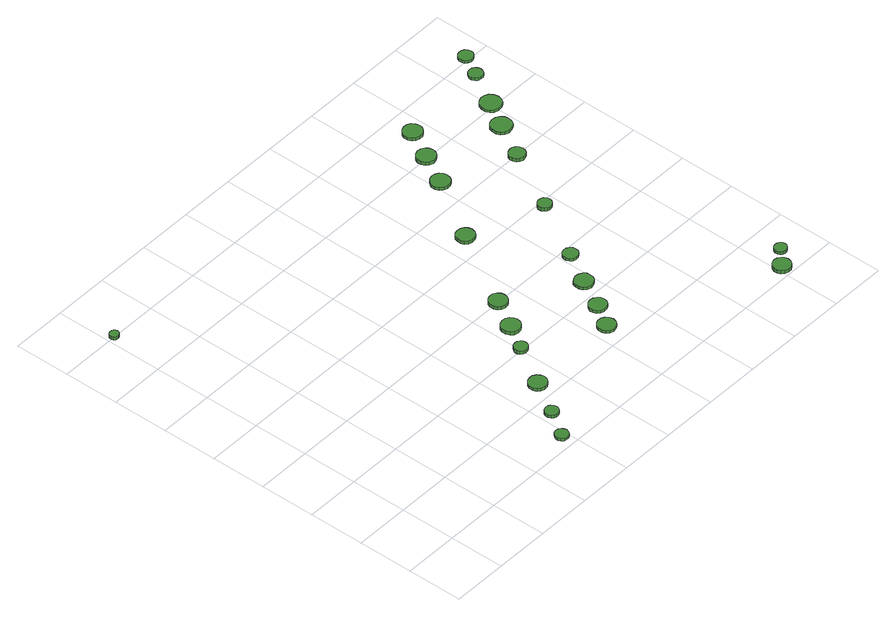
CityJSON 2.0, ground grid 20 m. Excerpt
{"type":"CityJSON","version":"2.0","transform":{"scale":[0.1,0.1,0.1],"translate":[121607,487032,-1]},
"CityObjects":{
"tree1":{"type":"SolitaryVegetationObject","attributes":{"function":"something"},"geometry":[{"type":"MultiSurface","lod":"1","boundaries":[[[0,1,2,3,4,5,6,7,8,9,10,11,12,13,14]],[[15,16,17,18,19,20,21,22,23,24,25,26,27,28,29]],[[0,29,28,1]],[[1,28,27,2]],[[2,27,26,3]],[[3,26,25,4]],[[4,25,24,5]],[[5,24,23,6]],[[6,23,22,7]],[[7,22,21,8]],[[8,21,20,9]],[[9,20,19,10]],[[10,19,18,11]],[[11,18,17,12]],[[12,17,16,13]],[[13,16,15,14]],[[14,15,29,0]]]}]},
"tree2":{"type":"SolitaryVegetationObject","attributes":{"function":"something"},"geometry":[{"type":"MultiSurface","lod":"1","boundaries":[[[30,31,32,33,34,35,36,37,38,39,40,41,42,43,44]],[[45,46,47,48,49,50,51,52,53,54,55,56,57,58,59]],[[30,59,58,31]],[[31,58,57,32]],[[32,57,56,33]],[[33,56,55,34]],[[34,55,54,35]],[[35,54,53,36]],[[36,53,52,37]],[[37,52,51,38]],[[38,51,50,39]],[[39,50,49,40]],[[40,49,48,41]],[[41,48,47,42]],[[42,47,46,43]],[[43,46,45,44]],[[44,45,59,30]]]}]},
"tree3":{"type":"SolitaryVegetationObject","attributes":{"function":"something"},"geometry":[{"type":"MultiSurface","lod":"1","boundaries":[[[60,61,62,63,64,65,66,67,68,69,70,71,72,73,74]],[[75,76,77,78,79,80,81,82,83,84,85,86,87,88,89]],[[60,89,88,61]],[[61,88,87,62]],[[62,87,86,63]],[[63,86,85,64]],[[64,85,84,65]],[[65,84,83,66]],[[66,83,82,67]],[[67,82,81,68]],[[68,81,80,69]],[[69,80,79,70]],[[70,79,78,71]],[[71,78,77,72]],[[72,77,76,73]],[[73,76,75,74]],[[74,75,89,60]]]}]},
"tree4":{"type":"SolitaryVegetationObject","attributes":{"function":"something"},"geometry":[{"type":"MultiSurface","lod":"1","boundaries":[[[90,91,92,93,94,95,96,97,98,99,100,101,102,103,104]],[[105,106,107,108,109,110,111,112,113,114,115,116,117,118,119]],[[90,119,118,91]],[[91,118,117,92]],[[92,117,116,93]],[[93,116,115,94]],[[94,115,114,95]],[[95,114,113,96]],[[96,113,112,97]],[[97,112,111,98]],[[98,111,110,99]],[[99,110,109,100]],[[100,109,108,101]],[[101,108,107,102]],[[102,107,106,103]],[[103,106,105,104]],[[104,105,119,90]]]}]},
"tree5":{"type":"SolitaryVegetationObject","attributes":{"function":"something"},"geometry":[{"type":"MultiSurface","lod":"1","boundaries":[[[120,121,122,123,124,125,126,127,128,129,130,131,132,133,134]],[[135,136,137,138,139,140,141,142,143,144,145,146,147,148,149]],[[120,149,148,121]],[[121,148,147,122]],[[122,147,146,123]],[[123,146,145,124]],[[124,145,144,125]],[[125,144,143,126]],[[126,143,142,127]],[[127,142,141,128]],[[128,141,140,129]],[[129,140,139,130]],[[130,139,138,131]],[[131,138,137,132]],[[132,137,136,133]],[[133,136,135,134]],[[134,135,149,120]]]}]},
"tree6":{"type":"SolitaryVegetationObject","attributes":{"function":"something"},"geometry":[{"type":"MultiSurface","lod":"1","boundaries":[[[150,151,152,153,154,155,156,157,158,159,160,161,162,163,164]],[[165,166,167,168,169,170,171,172,173,174,175,176,177,178,179]],[[150,179,178,151]],[[151,178,177,152]],[[152,177,176,153]],[[153,176,175,154]],[[154,175,174,155]],[[155,174,173,156]],[[156,173,172,157]],[[157,172,171,158]],[[158,171,170,159]],[[159,170,169,160]],[[160,169,168,161]],[[161,168,167,162]],[[162,167,166,163]],[[163,166,165,164]],[[164,165,179,150]]]}]},
"tree7":{"type":"SolitaryVegetationObject","attributes":{"function":"something"},"geometry":[{"type":"MultiSurface","lod":"1","boundaries":[[[180,181,182,183,184,185,186,187,188,189,190,191,192,193,194]],[[195,196,197,198,199,200,201,202,203,204,205,206,207,208,209]],[[180,209,208,181]],[[181,208,207,182]],[[182,207,206,183]],[[183,206,205,184]],[[184,205,204,185]],[[185,204,203,186]],[[186,203,202,187]],[[187,202,201,188]],[[188,201,200,189]],[[189,200,199,190]],[[190,199,198,191]],[[191,198,197,192]],[[192,197,196,193]],[[193,196,195,194]],[[194,195,209,180]]]}]},
"tree8":{"type":"SolitaryVegetationObject","attributes":{"function":"something"},"geometry":[{"type":"MultiSurface","lod":"1","boundaries":[[[210,211,212,213,214,215,216,217,218,219,220,221,222,223,224]],[[225,226,227,228,229,230,231,232,233,234,235,236,237,238,239]],[[210,239,238,211]],[[211,238,237,212]],[[212,237,236,213]],[[213,236,235,214]],[[214,235,234,215]],[[215,234,233,216]],[[216,233,232,217]],[[217,232,231,218]],[[218,231,230,219]],[[219,230,229,220]],[[220,229,228,221]],[[221,228,227,222]],[[222,227,226,223]],[[223,226,225,224]],[[224,225,239,210]]]}]},
"tree9":{"type":"SolitaryVegetationObject","attributes":{"function":"something"},"geometry":[{"type":"MultiSurface","lod":"1","boundaries":[[[240,241,242,243,244,245,246,247,248,249,250,251,252,253,254]],[[255,256,257,258,259,260,261,262,263,264,265,266,267,268,269]],[[240,269,268,241]],[[241,268,267,242]],[[242,267,266,243]],[[243,266,265,244]],[[244,265,264,245]],[[245,264,263,246]],[[246,263,262,247]],[[247,262,261,248]],[[248,261,260,249]],[[249,260,259,250]],[[250,259,258,251]],[[251,258,257,252]],[[252,257,256,253]],[[253,256,255,254]],[[254,255,269,240]]]}]},
"tree10":{"type":"SolitaryVegetationObject","attributes":{"function":"something"},"geometry":[{"type":"MultiSurface","lod":"1","boundaries":[[[270,271,272,273,274,275,276,277,278,279,280,281,282,283,284]],[[285,286,287,288,289,290,291,292,293,294,295,296,297,298,299]],[[270,299,298,271]],[[271,298,297,272]],[[272,297,296,273]],[[273,296,295,274]],[[274,295,294,275]],[[275,294,293,276]],[[276,293,292,277]],[[277,292,291,278]],[[278,291,290,279]],[[279,290,289,280]],[[280,289,288,281]],[[281,288,287,282]],[[282,287,286,283]],[[283,286,285,284]],[[284,285,299,270]]]}]},
"tree11":{"type":"SolitaryVegetationObject","attributes":{"function":"something"},"geometry":[{"type":"MultiSurface","lod":"1","boundaries":[[[300,301,302,303,304,305,306,307,308,309,310,311,312,313,314]],[[315,316,317,318,319,320,321,322,323,324,325,326,327,328,329]],[[300,329,328,301]],[[301,328,327,302]],[[302,327,326,303]],[[303,326,325,304]],[[304,325,324,305]],[[305,324,323,306]],[[306,323,322,307]],[[307,322,321,308]],[[308,321,320,309]],[[309,320,319,310]],[[310,319,318,311]],[[311,318,317,312]],[[312,317,316,313]],[[313,316,315,314]],[[314,315,329,300]]]}]},
"tree12":{"type":"SolitaryVegetationObject","attributes":{"function":"something"},"geometry":[{"type":"MultiSurface","lod":"1","boundaries":[[[330,331,332,333,334,335,336,337,338,339,340,341,342,343,344]],[[345,346,347,348,349,350,351,352,353,354,355,356,357,358,359]],[[330,359,358,331]],[[331,358,357,332]],[[332,357,356,333]],[[333,356,355,334]],[[334,355,354,335]],[[335,354,353,336]],[[336,353,352,337]],[[337,352,351,338]],[[338,351,350,339]],[[339,350,349,340]],[[340,349,348,341]],[[341,348,347,342]],[[342,347,346,343]],[[343,346,345,344]],[[344,345,359,330]]]}]},
"tree13":{"type":"SolitaryVegetationObject","attributes":{"function":"something"},"geometry":[{"type":"MultiSurface","lod":"1","boundaries":[[[360,361,362,363,364,365,366,367,368,369,370,371,372,373,374]],[[375,376,377,378,379,380,381,382,383,384,385,386,387,388,389]],[[360,389,388,361]],[[361,388,387,362]],[[362,387,386,363]],[[363,386,385,364]],[[364,385,384,365]],[[365,384,383,366]],[[366,383,382,367]],[[367,382,381,368]],[[368,381,380,369]],[[369,380,379,370]],[[370,379,378,371]],[[371,378,377,372]],[[372,377,376,373]],[[373,376,375,374]],[[374,375,389,360]]]}]},
"tree14":{"type":"SolitaryVegetationObject","attributes":{"function":"something"},"geometry":[{"type":"MultiSurface","lod":"1","boundaries":[[[390,391,392,393,394,395,396,397,398,399,400,401,402,403,404]],[[405,406,407,408,409,410,411,412,413,414,415,416,417,418,419]],[[390,419,418,391]],[[391,418,417,392]],[[392,417,416,393]],[[393,416,415,394]],[[394,415,414,395]],[[395,414,413,396]],[[396,413,412,397]],[[397,412,411,398]],[[398,411,410,399]],[[399,410,409,400]],[[400,409,408,401]],[[401,408,407,402]],[[402,407,406,403]],[[403,406,405,404]],[[404,405,419,390]]]}]},
"tree15":{"type":"SolitaryVegetationObject","attributes":{"function":"something"},"geometry":[{"type":"MultiSurface","lod":"1","boundaries":[[[420,421,422,423,424,425,426,427,428,429,430,431,432,433,434]],[[435,436,437,438,439,440,441,442,443,444,445,446,447,448,449]],[[420,449,448,421]],[[421,448,447,422]],[[422,447,446,423]],[[423,446,445,424]],[[424,445,444,425]],[[425,444,443,426]],[[426,443,442,427]],[[427,442,441,428]],[[428,441,440,429]],[[429,440,439,430]],[[430,439,438,431]],[[431,438,437,432]],[[432,437,436,433]],[[433,436,435,434]],[[434,435,449,420]]]}]},
"tree16":{"type":"SolitaryVegetationObject","attributes":{"function":"something"},"geometry":[{"type":"MultiSurface","lod":"1","boundaries":[[[450,451,452,453,454,455,456,457,458,459,460,461,462,463,464]],[[465,466,467,468,469,470,471,472,473,474,475,476,477,478,479]],[[450,479,478,451]],[[451,478,477,452]],[[452,477,476,453]],[[453,476,475,454]],[[454,475,474,455]],[[455,474,473,456]],[[456,473,472,457]],[[457,472,471,458]],[[458,471,470,459]],[[459,470,469,460]],[[460,469,468,461]],[[461,468,467,462]],[[462,467,466,463]],[[463,466,465,464]],[[464,465,479,450]]]}]},
"tree17":{"type":"SolitaryVegetationObject","attributes":{"function":"something"},"geometry":[{"type":"MultiSurface","lod":"1","boundaries":[[[480,481,482,483,484,485,486,487,488,489,490,491,492,493,494]],[[495,496,497,498,499,500,501,502,503,504,505,506,507,508,509]],[[480,509,508,481]],[[481,508,507,482]],[[482,507,506,483]],[[483,506,505,484]],[[484,505,504,485]],[[485,504,503,486]],[[486,503,502,487]],[[487,502,501,488]],[[488,501,500,489]],[[489,500,499,490]],[[490,499,498,491]],[[491,498,497,492]],[[492,497,496,493]],[[493,496,495,494]],[[494,495,509,480]]]}]},
"tree18":{"type":"SolitaryVegetationObject","attributes":{"function":"something"},"geometry":[{"type":"MultiSurface","lod":"1","boundaries":[[[510,511,512,513,514,515,516,517,518,519,520,521,522,523,524]],[[525,526,527,528,529,530,531,532,533,534,535,536,537,538,539]],[[510,539,538,511]],[[511,538,537,512]],[[512,537,536,513]],[[513,536,535,514]],[[514,535,534,515]],[[515,534,533,516]],[[516,533,532,517]],[[517,532,531,518]],[[518,531,530,519]],[[519,530,529,520]],[[520,529,528,521]],[[521,528,527,522]],[[522,527,526,523]],[[523,526,525,524]],[[524,525,539,510]]]}]},
"tree19":{"type":"SolitaryVegetationObject","attributes":{"function":"something"},"geometry":[{"type":"MultiSurface","lod":"1","boundaries":[[[540,541,542,543,544,545,546,547,548,549,550,551,552,553,554]],[[555,556,557,558,559,560,561,562,563,564,565,566,567,568,569]],[[540,569,568,541]],[[541,568,567,542]],[[542,567,566,543]],[[543,566,565,544]],[[544,565,564,545]],[[545,564,563,546]],[[546,563,562,547]],[[547,562,561,548]],[[548,561,560,549]],[[549,560,559,550]],[[550,559,558,551]],[[551,558,557,552]],[[552,557,556,553]],[[553,556,555,554]],[[554,555,569,540]]]}]},
"tree20":{"type":"SolitaryVegetationObject","attributes":{"function":"something"},"geometry":[{"type":"MultiSurface","lod":"1","boundaries":[[[570,571,572,573,574,575,576,577,578,579,580,581,582,583,584]],[[585,586,587,588,589,590,591,592,593,594,595,596,597,598,599]],[[570,599,598,571]],[[571,598,597,572]],[[572,597,596,573]],[[573,596,595,574]],[[574,595,594,575]],[[575,594,593,576]],[[576,593,592,577]],[[577,592,591,578]],[[578,591,590,579]],[[579,590,589,580]],[[580,589,588,581]],[[581,588,587,582]],[[582,587,586,583]],[[583,586,585,584]],[[584,585,599,570]]]}]},
"tree21":{"type":"SolitaryVegetationObject","attributes":{"function":"something"},"geometry":[{"type":"MultiSurface","lod":"1","boundaries":[[[600,601,602,603,604,605,606,607,608,609,610,611,612,613,614]],[[615,616,617,618,619,620,621,622,623,624,625,626,627,628,629]],[[600,629,628,601]],[[601,628,627,602]],[[602,627,626,603]],[[603,626,625,604]],[[604,625,624,605]],[[605,624,623,606]],[[606,623,622,607]],[[607,622,621,608]],[[608,621,620,609]],[[609,620,619,610]],[[610,619,618,611]],[[611,618,617,612]],[[612,617,616,613]],[[613,616,615,614]],[[614,615,629,600]]]}]},
"tree22":{"type":"SolitaryVegetationObject","attributes":{"function":"something"},"geometry":[{"type":"MultiSurface","lod":"1","boundaries":[[[630,631,632,633,634,635,636,637,638,639,640,641,642,643,644]],[[645,646,647,648,649,650,651,652,653,654,655,656,657,658,659]],[[630,659,658,631]],[[631,658,657,632]],[[632,657,656,633]],[[633,656,655,634]],[[634,655,654,635]],[[635,654,653,636]],[[636,653,652,637]],[[637,652,651,638]],[[638,651,650,639]],[[639,650,649,640]],[[640,649,648,641]],[[641,648,647,642]],[[642,647,646,643]],[[643,646,645,644]],[[644,645,659,630]]]}]},
"tree23":{"type":"SolitaryVegetationObject","attributes":{"function":"something"},"geometry":[{"type":"MultiSurface","lod":"1","boundaries":[[[660,661,662,663,664,665,666,667,668,669,670,671,672,673,674]],[[675,676,677,678,679,680,681,682,683,684,685,686,687,688,689]],[[660,689,688,661]],[[661,688,687,662]],[[662,687,686,663]],[[663,686,685,664]],[[664,685,684,665]],[[665,684,683,666]],[[666,683,682,667]],[[667,682,681,668]],[[668,681,680,669]],[[669,680,679,670]],[[670,679,678,671]],[[671,678,677,672]],[[672,677,676,673]],[[673,676,675,674]],[[674,675,689,660]]]}]}
},
"vertices":[
[35,1395,30],[33,1402,30],[29,1407,30],[23,1410,30],[17,1411,30],[10,1409,30],[5,1404,30],[3,1398,30],[3,1392,30],[5,1386,30],[10,1381,30],[17,1379,30],[23,1380,30],[29,1383,30],[33,1388,30],[33,1388,17],[29,1383,17],[23,1380,17],[17,1379,17],[10,1381,17],[5,1386,17],[3,1392,17],[3,1398,17],[5,1404,17],[10,1409,17],[17,1411,17],[23,1410,17],[29,1407,17],[33,1402,17],[35,1395,17],
[606,49,16],[603,59,16],[598,67,16],[589,72,16],[579,73,16],[569,70,16],[562,63,16],[558,54,16],[558,44,16],[562,35,16],[569,28,16],[579,25,16],[589,26,16],[598,31,16],[603,40,16],[603,40,6],[598,31,6],[589,26,6],[579,25,6],[569,28,6],[562,35,6],[558,44,6],[558,54,6],[562,63,6],[569,70,6],[579,73,6],[589,72,6],[598,67,6],[603,59,6],[606,49,6],
[666,142,17],[664,152,17],[658,160,17],[650,165,17],[639,166,17],[630,163,17],[622,157,17],[618,147,17],[618,137,17],[622,128,17],[630,121,17],[639,118,17],[650,119,17],[658,124,17],[664,133,17],[664,133,6],[658,124,6],[650,119,6],[639,118,6],[630,121,6],[622,128,6],[618,137,6],[618,147,6],[622,157,6],[630,163,6],[639,166,6],[650,165,6],[658,160,6],[664,152,6],[666,142,6],
[747,261,17],[744,274,17],[736,285,17],[724,292,17],[711,293,17],[698,289,17],[688,280,17],[683,268,17],[683,254,17],[688,242,17],[698,233,17],[711,229,17],[724,230,17],[736,237,17],[744,248,17],[744,248,6],[736,237,6],[724,230,6],[711,229,6],[698,233,6],[688,242,6],[683,254,6],[683,268,6],[688,280,6],[698,289,6],[711,293,6],[724,292,6],[736,285,6],[744,274,6],[747,261,6],
[827,406,20],[825,416,20],[819,424,20],[810,429,20],[800,430,20],[790,427,20],[783,420,20],[779,411,20],[779,401,20],[783,392,20],[790,385,20],[800,382,20],[810,383,20],[819,388,20],[825,396,20],[825,396,7],[819,388,7],[810,383,7],[800,382,7],[790,385,7],[783,392,7],[779,401,7],[779,411,7],[783,420,7],[790,427,7],[800,430,7],[810,429,7],[819,424,7],[825,416,7],[827,406,7],
[892,495,19],[889,508,19],[881,520,19],[869,527,19],[855,528,19],[841,524,19],[831,515,19],[825,502,19],[825,488,19],[831,475,19],[841,465,19],[855,461,19],[869,463,19],[881,470,19],[889,481,19],[889,481,6],[881,470,6],[869,463,6],[855,461,6],[841,465,6],[831,475,6],[825,488,6],[825,502,6],[831,515,6],[841,524,6],[855,528,6],[869,527,6],[881,520,6],[889,508,6],[892,495,6],
[952,599,19],[950,612,19],[942,623,19],[930,630,19],[917,631,19],[904,627,19],[894,618,19],[889,606,19],[889,592,19],[894,580,19],[904,571,19],[917,567,19],[930,568,19],[942,575,19],[950,586,19],[950,586,6],[942,575,6],[930,568,6],[917,567,6],[904,571,6],[894,580,6],[889,592,6],[889,606,6],[894,618,6],[904,627,6],[917,631,6],[930,630,6],[942,623,6],[950,612,6],[952,599,6],
[1089,273,16],[1086,286,16],[1078,297,16],[1067,304,16],[1054,305,16],[1041,301,16],[1031,292,16],[1026,280,16],[1026,266,16],[1031,254,16],[1041,245,16],[1054,241,16],[1067,243,16],[1078,249,16],[1086,260,16],[1086,260,5],[1078,249,5],[1067,243,5],[1054,241,5],[1041,245,5],[1031,254,5],[1026,266,5],[1026,280,5],[1031,292,5],[1041,301,5],[1054,305,5],[1067,304,5],[1078,297,5],[1086,286,5],[1089,273,5],
[1141,354,16],[1138,367,16],[1130,377,16],[1119,384,16],[1106,385,16],[1094,381,16],[1084,372,16],[1078,361,16],[1078,347,16],[1084,335,16],[1094,327,16],[1106,323,16],[1119,324,16],[1130,331,16],[1138,341,16],[1138,341,5],[1130,331,5],[1119,324,5],[1106,323,5],[1094,327,5],[1084,335,5],[1078,347,5],[1078,361,5],[1084,372,5],[1094,381,5],[1106,385,5],[1119,384,5],[1130,377,5],[1138,367,5],[1141,354,5],
[1198,459,15],[1196,473,15],[1187,484,15],[1175,491,15],[1162,492,15],[1149,488,15],[1138,479,15],[1133,466,15],[1133,452,15],[1138,440,15],[1149,430,15],[1162,426,15],[1175,428,15],[1187,435,15],[1196,446,15],[1196,446,5],[1187,435,5],[1175,428,5],[1162,426,5],[1149,430,5],[1138,440,5],[1133,452,5],[1133,466,5],[1138,479,5],[1149,488,5],[1162,492,5],[1175,491,5],[1187,484,5],[1196,473,5],[1198,459,5],
[1114,870,22],[1111,884,22],[1103,895,22],[1091,901,22],[1078,903,22],[1065,899,22],[1055,890,22],[1050,877,22],[1050,864,22],[1055,851,22],[1065,842,22],[1078,838,22],[1091,840,22],[1103,846,22],[1111,857,22],[1111,857,10],[1103,846,10],[1091,840,10],[1078,838,10],[1065,842,10],[1055,851,10],[1050,864,10],[1050,877,10],[1055,890,10],[1065,899,10],[1078,903,10],[1091,901,10],[1103,895,10],[1111,884,10],[1114,870,10],
[1260,572,15],[1258,583,15],[1251,592,15],[1242,598,15],[1231,599,15],[1220,595,15],[1212,588,15],[1207,578,15],[1207,567,15],[1212,557,15],[1220,549,15],[1231,546,15],[1242,547,15],[1251,552,15],[1258,561,15],[1258,561,5],[1251,552,5],[1242,547,5],[1231,546,5],[1220,549,5],[1212,557,5],[1207,567,5],[1207,578,5],[1212,588,5],[1220,595,5],[1231,599,5],[1242,598,5],[1251,592,5],[1258,583,5],[1260,572,5],
[1253,1091,24],[1250,1105,24],[1242,1116,24],[1230,1123,24],[1216,1125,24],[1202,1120,24],[1192,1111,24],[1186,1098,24],[1186,1084,24],[1192,1071,24],[1202,1062,24],[1216,1057,24],[1230,1059,24],[1242,1066,24],[1250,1077,24],[1250,1077,12],[1242,1066,12],[1230,1059,12],[1216,1057,12],[1202,1062,12],[1192,1071,12],[1186,1084,12],[1186,1098,12],[1192,1111,12],[1202,1120,12],[1216,1125,12],[1230,1123,12],[1242,1116,12],[1250,1105,12],[1253,1091,12],
[1375,777,24],[1373,787,24],[1367,796,24],[1358,801,24],[1348,802,24],[1338,799,24],[1331,792,24],[1326,783,24],[1326,772,24],[1331,763,24],[1338,756,24],[1348,753,24],[1358,754,24],[1367,759,24],[1373,767,24],[1373,767,11],[1367,759,11],[1358,754,11],[1348,753,11],[1338,756,11],[1331,763,11],[1326,772,11],[1326,783,11],[1331,792,11],[1338,799,11],[1348,802,11],[1358,801,11],[1367,796,11],[1373,787,11],[1375,777,11],
[1647,36,23],[1644,49,23],[1636,59,23],[1625,66,23],[1612,67,23],[1599,63,23],[1590,54,23],[1584,42,23],[1584,29,23],[1590,17,23],[1599,8,23],[1612,4,23],[1625,5,23],[1636,12,23],[1644,23,23],[1644,23,10],[1636,12,10],[1625,5,10],[1612,4,10],[1599,8,10],[1590,17,10],[1584,29,10],[1584,42,10],[1590,54,10],[1599,63,10],[1612,67,10],[1625,66,10],[1636,59,10],[1644,49,10],[1647,36,10],
[1317,1204,19],[1314,1218,19],[1306,1229,19],[1294,1236,19],[1280,1238,19],[1266,1233,19],[1256,1224,19],[1250,1211,19],[1250,1197,19],[1256,1184,19],[1266,1175,19],[1280,1170,19],[1294,1172,19],[1306,1179,19],[1314,1190,19],[1314,1190,6],[1306,1179,6],[1294,1172,6],[1280,1170,6],[1266,1175,6],[1256,1184,6],[1250,1197,6],[1250,1211,6],[1256,1224,6],[1266,1233,6],[1280,1238,6],[1294,1236,6],[1306,1229,6],[1314,1218,6],[1317,1204,6],
[1696,91,21],[1694,100,21],[1688,107,21],[1680,112,21],[1671,113,21],[1662,110,21],[1656,104,21],[1652,96,21],[1652,86,21],[1656,78,21],[1662,72,21],[1671,69,21],[1680,70,21],[1688,74,21],[1694,82,21],[1694,82,9],[1688,74,9],[1680,70,9],[1671,69,9],[1662,72,9],[1656,78,9],[1652,86,9],[1652,96,9],[1656,104,9],[1662,110,9],[1671,113,9],[1680,112,9],[1688,107,9],[1694,100,9],[1696,91,9],
[1377,1310,17],[1374,1324,17],[1366,1336,17],[1354,1343,17],[1340,1344,17],[1326,1340,17],[1316,1330,17],[1310,1317,17],[1310,1303,17],[1316,1290,17],[1326,1281,17],[1340,1277,17],[1354,1278,17],[1366,1285,17],[1374,1297,17],[1374,1297,5],[1366,1285,5],[1354,1278,5],[1340,1277,5],[1326,1281,5],[1316,1290,5],[1310,1303,5],[1310,1317,5],[1316,1330,5],[1326,1340,5],[1340,1344,5],[1354,1343,5],[1366,1336,5],[1374,1324,5],[1377,1310,5],
[1500,994,24],[1497,1005,24],[1490,1015,24],[1480,1021,24],[1468,1022,24],[1457,1018,24],[1448,1010,24],[1443,1000,24],[1443,988,24],[1448,977,24],[1457,969,24],[1468,965,24],[1480,966,24],[1490,972,24],[1497,982,24],[1497,982,11],[1490,972,11],[1480,966,11],[1468,965,11],[1457,969,11],[1448,977,11],[1443,988,11],[1443,1000,11],[1448,1010,11],[1457,1018,11],[1468,1022,11],[1480,1021,11],[1490,1015,11],[1497,1005,11],[1500,994,11],
[1582,1121,17],[1579,1136,17],[1570,1149,17],[1556,1156,17],[1541,1158,17],[1526,1153,17],[1515,1143,17],[1509,1129,17],[1509,1113,17],[1515,1099,17],[1526,1089,17],[1541,1084,17],[1556,1086,17],[1570,1093,17],[1579,1106,17],[1579,1106,6],[1570,1093,6],[1556,1086,6],[1541,1084,6],[1526,1089,6],[1515,1099,6],[1509,1113,6],[1509,1129,6],[1515,1143,6],[1526,1153,6],[1541,1158,6],[1556,1156,6],[1570,1149,6],[1579,1136,6],[1582,1121,6],
[1639,1213,16],[1636,1228,16],[1627,1241,16],[1614,1248,16],[1598,1250,16],[1583,1245,16],[1572,1235,16],[1566,1221,16],[1566,1205,16],[1572,1191,16],[1583,1181,16],[1598,1176,16],[1614,1178,16],[1627,1185,16],[1636,1198,16],[1636,1198,6],[1627,1185,6],[1614,1178,6],[1598,1176,6],[1583,1181,6],[1572,1191,6],[1566,1205,6],[1566,1221,6],[1572,1235,6],[1583,1245,6],[1598,1250,6],[1614,1248,6],[1627,1241,6],[1636,1228,6],[1639,1213,6],
[1700,1337,16],[1698,1347,16],[1692,1356,16],[1683,1361,16],[1672,1362,16],[1662,1359,16],[1655,1352,16],[1650,1342,16],[1650,1332,16],[1655,1322,16],[1662,1315,16],[1672,1312,16],[1683,1313,16],[1692,1318,16],[1698,1327,16],[1698,1327,6],[1692,1318,6],[1683,1313,6],[1672,1312,6],[1662,1315,6],[1655,1322,6],[1650,1332,6],[1650,1342,6],[1655,1352,6],[1662,1359,6],[1672,1362,6],[1683,1361,6],[1692,1356,6],[1698,1347,6],[1700,1337,6],
[1743,1414,16],[1741,1424,16],[1734,1433,16],[1725,1438,16],[1714,1439,16],[1704,1436,16],[1696,1429,16],[1692,1419,16],[1692,1408,16],[1696,1398,16],[1704,1391,16],[1714,1388,16],[1725,1389,16],[1734,1394,16],[1741,1403,16],[1741,1403,5],[1734,1394,5],[1725,1389,5],[1714,1388,5],[1704,1391,5],[1696,1398,5],[1692,1408,5],[1692,1419,5],[1696,1429,5],[1704,1436,5],[1714,1439,5],[1725,1438,5],[1734,1433,5],[1741,1424,5],[1743,1414,5]
]}
